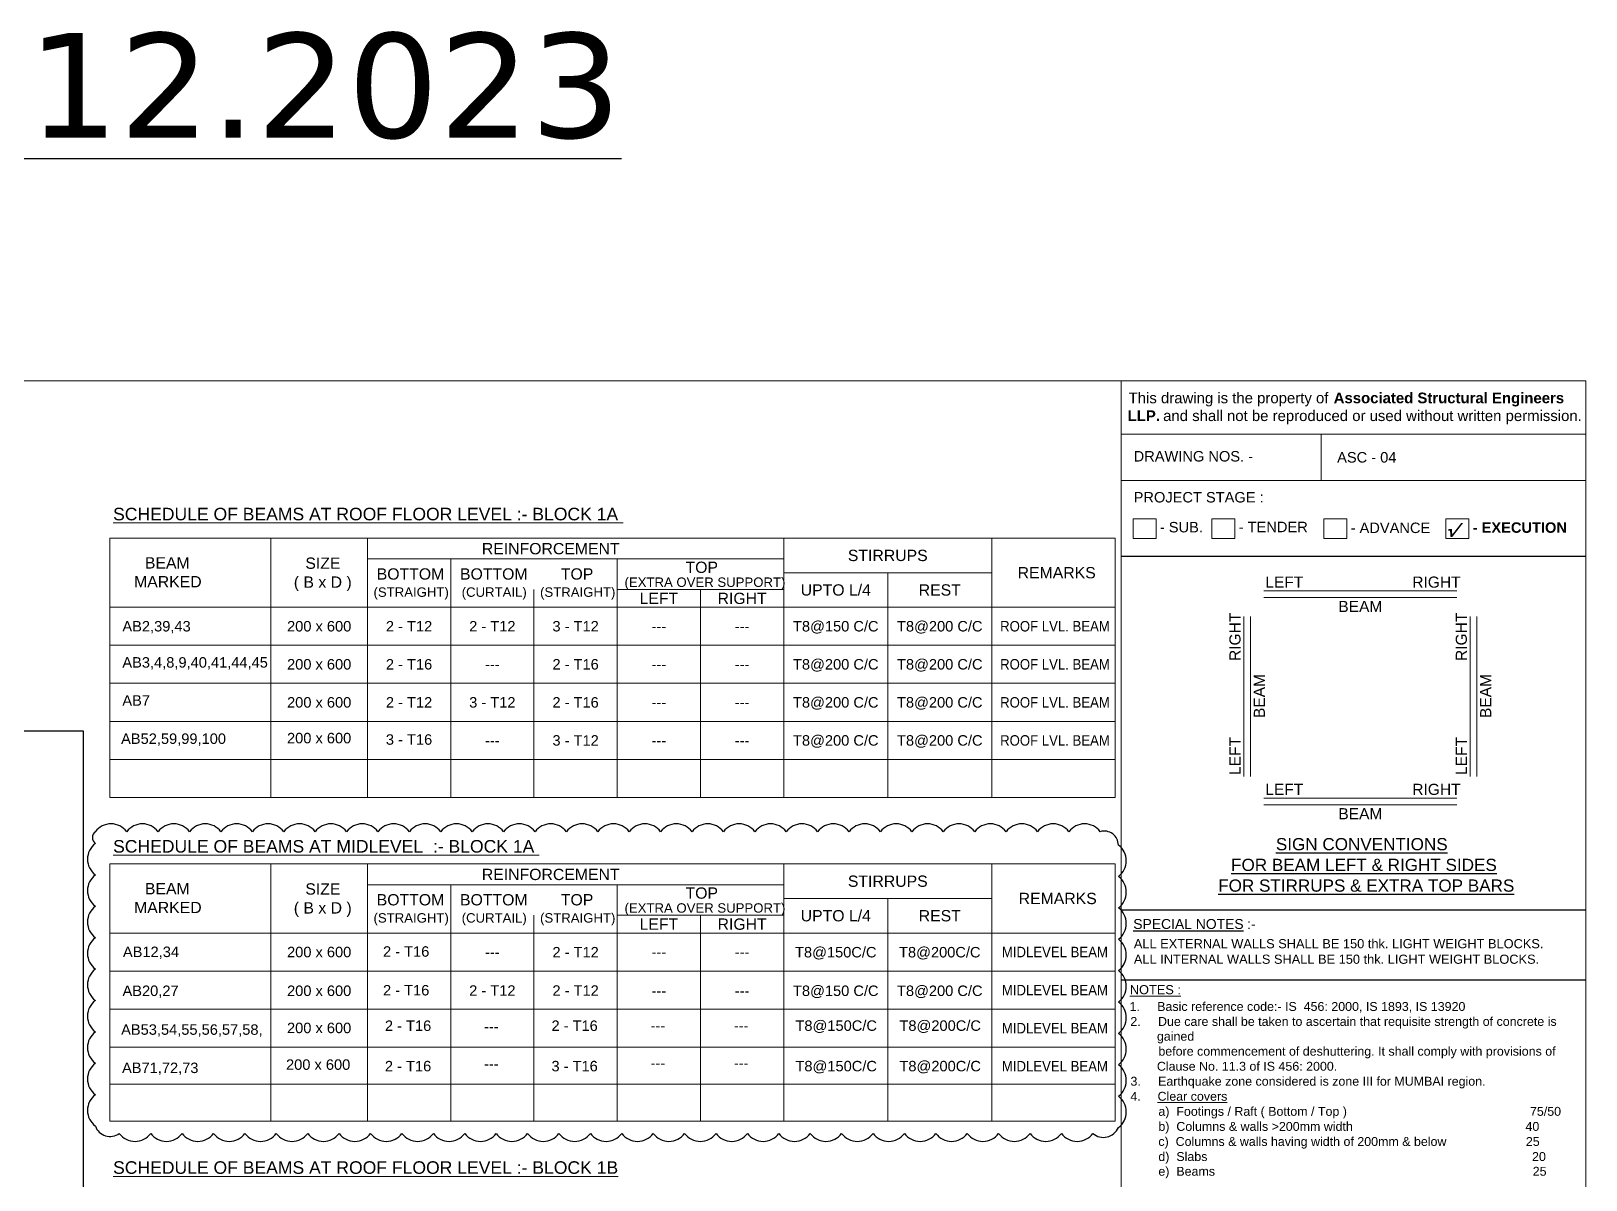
# Model space of a CAD drawing. Header units: metres. Extents: x 325532 to 399782, y -1599007 to -1538150.
# Drawn here: x 362652 to 399782, y -1565594 to -1538150 of the extents above; entities that cross this region are included whole.
import ezdxf
from ezdxf.enums import TextEntityAlignment as Align

# ---------------------------------------------------------------- set-up
doc = ezdxf.new("R2010")
doc.units = ezdxf.units.M
doc.header["$LTSCALE"] = 15
doc.header["$MEASUREMENT"] = 0
for name, color, linetype, lineweight in [('BEAM NO_ASC', 7, 'Continuous', 20), ('BEAM SECTION_ASC', 10, 'Continuous', 9), ('BEAM_ASC', 1, 'Continuous', 20), ('SCHEDULE LINE_ASC', 252, 'Continuous', 0), ('SCHEDULED BORDER_ASC', 4, 'Continuous', 18), ('TEXT HEADER_ASC', 7, 'Continuous', 25), ('TEXT NAMEPLATE_ASC', 7, 'Continuous', 20), ('TEXT SCHEDULE HEADER_ASC', 1, 'Continuous', 30), ('TEXT SCHEDULE_ASC', 7, 'Continuous', 5), ('VIEWPORT_ASC', 6, 'Continuous', 15)]:
    doc.layers.add(name, color=color, linetype=linetype, lineweight=lineweight)
doc.layers.add('BORDER_ASC', color=4, linetype='Continuous')
doc.styles.add('3 MM', font='verdana.ttf', dxfattribs={"height": 3})
doc.styles.add('BOLD ASC', font='swissb.ttf', dxfattribs={"height": 300})
doc.styles.add('MtXpl_Swis721_BT', font='swissb.ttf')
doc.styles.add('MtXpl_Symbol', font='')
doc.styles.add('STANDERD ASC', font='swiss.ttf', dxfattribs={"height": 250})
doc.styles.get('MtXpl_Symbol').set_extended_font_data('Symbol', bold=True)

msp = doc.modelspace()

# ---------------------------------------------------------------- linework, layer by layer
at = {"layer": 'BEAM SECTION_ASC', "color": 6, "lineweight": -3}
for centre, radius, start, end in [((364561, -1557556.5), 468.8, 36.8699, 143.1301), ((365311, -1557556.5), 468.8, 36.8699, 143.1301), ((366061, -1557556.5), 468.8, 36.8699, 143.1301), ((366811, -1557556.5), 468.8, 36.8699, 143.1301), ((367561, -1557556.5), 468.8, 36.8699, 143.1301), ((368311, -1557556.5), 468.8, 36.8699, 143.1301), ((369061, -1557556.5), 468.8, 36.8699, 143.1301), ((369811, -1557556.5), 468.8, 36.8699, 143.1301), ((370561, -1557556.5), 468.8, 36.8699, 143.1301), ((371311, -1557556.5), 468.8, 36.8699, 143.1301), ((372061, -1557556.5), 468.8, 36.8699, 143.1301), ((372811, -1557556.5), 468.8, 36.8699, 143.1301), ((373561, -1557556.5), 468.8, 36.8699, 143.1301), ((374311, -1557556.5), 468.8, 36.8699, 143.1301), ((375061, -1557556.5), 468.8, 36.8699, 143.1301), ((375811, -1557556.5), 468.8, 36.8699, 143.1301), ((376561, -1557556.5), 468.8, 36.8699, 143.1301), ((377311, -1557556.5), 468.8, 36.8699, 143.1301), ((378061, -1557556.5), 468.8, 36.8699, 143.1301), ((378811, -1557556.5), 468.8, 36.8699, 143.1301), ((379561, -1557556.5), 468.8, 36.8699, 143.1301), ((380311, -1557556.5), 468.8, 36.8699, 143.1301), ((381061, -1557556.5), 468.8, 36.8699, 143.1301), ((381811, -1557556.5), 468.8, 36.8699, 143.1301), ((382561, -1557556.5), 468.8, 36.8699, 143.1301), ((383311, -1557556.5), 468.8, 36.8699, 143.1301), ((384061, -1557556.5), 468.8, 36.8699, 143.1301), ((384811, -1557556.5), 468.8, 36.8699, 143.1301), ((385561, -1557556.5), 468.8, 36.8699, 143.1301), ((386311, -1557556.5), 468.8, 36.8699, 143.1301), ((387061, -1557556.5), 468.8, 36.8699, 143.1301), ((387811, -1557556.5), 468.8, 36.8699, 143.1301), ((364467.3, -1557932.5), 468.8, 126.8699, 233.1301), ((364291.8, -1557416.4), 176.3, 126.8699, 233.1301), ((388282.1, -1557596.4), 335.2, 0.40038, 106.66059), ((388336, -1557969), 468.8, 306.8699, 53.1301), ((364467.3, -1558682.5), 468.8, 126.8699, 233.1301), ((388336, -1558719), 468.8, 306.8699, 53.1301), ((364467.3, -1559432.5), 468.8, 126.8699, 233.1301), ((388336, -1559469), 468.8, 306.8699, 53.1301), ((364467.3, -1560182.5), 468.8, 126.8699, 233.1301), ((388336, -1560219), 468.8, 306.8699, 53.1301), ((364467.3, -1560932.5), 468.8, 126.8699, 233.1301), ((388336, -1560969), 468.8, 306.8699, 53.1301), ((364467.3, -1561682.5), 468.8, 126.8699, 233.1301), ((388336, -1561719), 468.8, 306.8699, 53.1301), ((364467.3, -1562432.5), 468.8, 126.8699, 233.1301), ((388336, -1562469), 468.8, 306.8699, 53.1301), ((364467.3, -1563182.5), 468.8, 126.8699, 233.1301), ((388336, -1563219), 468.8, 306.8699, 53.1301), ((364467.3, -1563932.5), 468.8, 126.8699, 233.1301), ((388336, -1563969), 468.8, 306.8699, 53.1301), ((364538.8, -1564181.7), 374.5, 199.62337, 305.88357), ((365133.4, -1564203.9), 468.8, 216.8699, 323.1301), ((365883.4, -1564203.9), 468.8, 216.8699, 323.1301), ((366633.4, -1564203.9), 468.8, 216.8699, 323.1301), ((367383.4, -1564203.9), 468.8, 216.8699, 323.1301), ((368133.4, -1564203.9), 468.8, 216.8699, 323.1301), ((368883.4, -1564203.9), 468.8, 216.8699, 323.1301), ((369633.4, -1564203.9), 468.8, 216.8699, 323.1301), ((370383.4, -1564203.9), 468.8, 216.8699, 323.1301), ((371133.4, -1564203.9), 468.8, 216.8699, 323.1301), ((371883.4, -1564203.9), 468.8, 216.8699, 323.1301), ((372633.4, -1564203.9), 468.8, 216.8699, 323.1301), ((373383.4, -1564203.9), 468.8, 216.8699, 323.1301), ((374133.4, -1564203.9), 468.8, 216.8699, 323.1301), ((374883.4, -1564203.9), 468.8, 216.8699, 323.1301), ((375633.4, -1564203.9), 468.8, 216.8699, 323.1301), ((376383.4, -1564203.9), 468.8, 216.8699, 323.1301), ((377133.4, -1564203.9), 468.8, 216.8699, 323.1301), ((377883.4, -1564203.9), 468.8, 216.8699, 323.1301), ((378633.4, -1564203.9), 468.8, 216.8699, 323.1301), ((379383.4, -1564203.9), 468.8, 216.8699, 323.1301), ((380133.4, -1564203.9), 468.8, 216.8699, 323.1301), ((380883.4, -1564203.9), 468.8, 216.8699, 323.1301), ((381633.4, -1564203.9), 468.8, 216.8699, 323.1301), ((382383.4, -1564203.9), 468.8, 216.8699, 323.1301), ((383133.4, -1564203.9), 468.8, 216.8699, 323.1301), ((383883.4, -1564203.9), 468.8, 216.8699, 323.1301), ((384633.4, -1564203.9), 468.8, 216.8699, 323.1301), ((385383.4, -1564203.9), 468.8, 216.8699, 323.1301), ((386133.4, -1564203.9), 468.8, 216.8699, 323.1301), ((386883.4, -1564203.9), 468.8, 216.8699, 323.1301), ((387633.4, -1564203.9), 468.8, 216.8699, 323.1301), ((388259.9, -1564186.2), 390.7, 229.91431, 336.17451)]:
    msp.add_arc(centre, radius, start, end, dxfattribs=at)
at = {"layer": 'BEAM_ASC'}
for p, q in [((396700.6, -1551525.3, -4298.2), (392091.8, -1551525.3, -4298.2)), ((396700.6, -1551684.6, -4298.2), (392091.8, -1551684.6, -4298.2)), ((391614, -1552132.9, -4298.2), (391614, -1555954.3, -4298.2)), ((391773.3, -1552132.9, -4298.2), (391773.3, -1555954.3, -4298.2)), ((397019.2, -1552132.9, -4298.2), (397019.2, -1555954.3, -4298.2)), ((397178.5, -1552132.9, -4298.2), (397178.5, -1555954.3, -4298.2)), ((396700.6, -1556476.3, -4298.2), (392091.8, -1556476.3, -4298.2)), ((396700.6, -1556635.6, -4298.2), (392091.8, -1556635.6, -4298.2))]:
    msp.add_line(p, q, dxfattribs=at)
at = {"layer": 'BORDER_ASC', "color": 251, "lineweight": 5}
for p, q in [((399782.3, -1547782), (388686.6, -1547782)), ((393459.3, -1548884.9), (393459.3, -1547782)), ((399782.3, -1548884.9), (388686.6, -1548884.9)), ((388968.8, -1549803), (389518.9, -1549803)), ((388968.8, -1550269.5), (388968.8, -1549803)), ((389518.9, -1549803), (389518.9, -1550269.5)), ((390852.2, -1549803), (391402.2, -1549803)), ((390852.2, -1550269.5), (390852.2, -1549803)), ((391402.2, -1549803), (391402.2, -1550269.5)), ((393525, -1549803), (394075, -1549803)), ((393525, -1550269.5), (393525, -1549803)), ((394075, -1549803), (394075, -1550269.5)), ((396440.3, -1549803), (396990.3, -1549803)), ((396440.3, -1550269.5), (396440.3, -1549803)), ((396990.3, -1549803), (396990.3, -1550269.5)), ((389518.9, -1550269.5), (388968.8, -1550269.5)), ((391402.2, -1550269.5), (390852.2, -1550269.5)), ((394075, -1550269.5), (393525, -1550269.5)), ((396990.3, -1550269.5), (396440.3, -1550269.5))]:
    msp.add_line(p, q, dxfattribs=at)
at = {"layer": 'BORDER_ASC', "color": 4, "lineweight": -3}
for p, q in [((388686.6, -1550693.7), (399782.3, -1550693.7)), ((388686.6, -1559145.1), (399782.3, -1559145.1)), ((388686.6, -1560813.5), (399782.3, -1560813.5))]:
    msp.add_line(p, q, dxfattribs=at)
at = {"layer": 'BORDER_ASC', "color": 8, "lineweight": -3}
for p, q in [((362058.5, -1554867, -4047.6), (363898.5, -1554867, -4047.6)), ((363898.5, -1554867, -4047.6), (363898.5, -1580267, -4047.6))]:
    msp.add_line(p, q, dxfattribs=at)
at = {"layer": 'SCHEDULE LINE_ASC'}
for p, q in [((368379.3, -1556458.4), (368379.3, -1550262.7)), ((370683.7, -1556458.4), (370683.7, -1550262.7)), ((380626.9, -1556458.4), (380626.9, -1550262.7)), ((385594.2, -1556458.4), (385594.2, -1550262.7)), ((370683.7, -1550759.9), (380626.9, -1550759.9)), ((372672.4, -1556458.4), (372672.4, -1550759.9)), ((376649.6, -1556458.4), (376649.6, -1550759.9)), ((380626.9, -1551087.8), (385594.2, -1551087.8)), ((383110.5, -1556458.4), (383110.5, -1551087.8)), ((374661, -1556458.4), (374661, -1551489)), ((376649.6, -1551489), (380626.9, -1551489)), ((376649.6, -1556458.4), (376649.6, -1551489)), ((378638.3, -1556458.4), (378638.3, -1551489)), ((364528.4, -1552822), (388544.6, -1552822)), ((364528.4, -1553731.1), (388544.6, -1553731.1)), ((364528.4, -1554640.2), (388544.6, -1554640.2)), ((364528.4, -1555549.3), (388544.6, -1555549.3)), ((368379.3, -1564190.2), (368379.3, -1558045.1)), ((370683.7, -1564190.2), (370683.7, -1558045.1)), ((380626.9, -1564190.2), (380626.9, -1558045.1)), ((385594.2, -1564190.2), (385594.2, -1558045.1)), ((370683.7, -1558542.3), (380626.9, -1558542.3)), ((372672.4, -1564190.2), (372672.4, -1558542.3)), ((376649.6, -1564190.2), (376649.6, -1558542.3)), ((380626.9, -1558870.2), (385594.2, -1558870.2)), ((383110.5, -1564190.2), (383110.5, -1558870.2)), ((374661, -1564190.2), (374661, -1559271.4)), ((376649.6, -1559271.4), (380626.9, -1559271.4)), ((376649.6, -1564190.2), (376649.6, -1559271.4)), ((378638.3, -1564190.2), (378638.3, -1559271.4)), ((364528.4, -1560604.4), (388544.6, -1560604.4)), ((364528.4, -1561513.5), (388544.6, -1561513.5)), ((364528.4, -1562422.5), (388544.6, -1562422.5)), ((364528.4, -1562422.5), (388544.6, -1562422.5)), ((364528.4, -1562422.5), (388544.6, -1562422.5)), ((364528.4, -1563306.4), (388544.6, -1563306.4))]:
    msp.add_line(p, q, dxfattribs=at)
at = {"layer": 'SCHEDULE LINE_ASC', "color": 6}
msp.add_line((364528.4, -1563306.4), (388544.6, -1563306.4), dxfattribs=at)
at = {"layer": 'SCHEDULED BORDER_ASC'}
for p, q in [((388544.6, -1550262.7), (364528.4, -1550262.7)), ((364528.4, -1550262.7), (364528.4, -1556458.4)), ((388544.6, -1556458.4), (388544.6, -1550262.7)), ((364528.4, -1551912.9), (388544.6, -1551912.9)), ((364528.4, -1556458.4), (388544.6, -1556458.4)), ((388544.6, -1558045.1), (364528.4, -1558045.1)), ((364528.4, -1558045.1), (364528.4, -1564190.2)), ((388544.6, -1564190.2), (388544.6, -1558045.1)), ((364528.4, -1559695.3), (388544.6, -1559695.3)), ((364528.4, -1564190.2), (388544.6, -1564190.2))]:
    msp.add_line(p, q, dxfattribs=at)
at = {"layer": 'VIEWPORT_ASC'}
for p, q in [((325532.3, -1546506.5), (399782.3, -1546506.5)), ((388686.6, -1546506.5), (399782.3, -1546506.5)), ((388686.6, -1599006.5), (388686.6, -1546506.5)), ((399782.3, -1546506.5), (399782.3, -1599006.5)), ((399782.3, -1546506.5), (399782.3, -1599006.5))]:
    msp.add_line(p, q, dxfattribs=at)

# ---------------------------------------------------------------- texts
at = {"color": 4, "style": '3 MM'}
msp.add_text('%%UDATE-15.12.2023', height=2500, dxfattribs=at).set_placement((346631.8, -1540695.2, 4047.6))
at = {"layer": 'BEAM NO_ASC', "style": 'STANDERD ASC'}
for s, rotation, p in [('LEFT', 0.00117, (392579.4, -1551525.3, -4298.2)), ('RIGHT', 0.00117, (396213.1, -1551525.3, -4298.2)), ('BEAM', 0.00117, (394396.2, -1552107.3, -4298.2)), ('RIGHT', 90.00117, (391614, -1552620.4, -4298.2)), ('RIGHT', 90.00117, (397019.2, -1552620.4, -4298.2)), ('BEAM', 90.00117, (392195.9, -1554034, -4298.2)), ('BEAM', 90.00117, (397601.2, -1554034, -4298.2)), ('LEFT', 90.00117, (391614, -1555466.8, -4298.2)), ('LEFT', 90.00117, (397019.2, -1555466.8, -4298.2)), ('LEFT', 0.00117, (392579.4, -1556476.3, -4298.2)), ('RIGHT', 0.00117, (396213.1, -1556476.3, -4298.2)), ('BEAM', 0.00117, (394396.2, -1557058.2, -4298.2))]:
    msp.add_text(s, height=265.48, rotation=rotation, dxfattribs=at).set_placement(p, align=Align.BOTTOM_CENTER)
at = {"layer": 'TEXT HEADER_ASC', "style": 'STANDERD ASC'}
for s, p in [('%%USIGN CONVENTIONS', (392378.4, -1557719.1, -4298.2)), ('%%UFOR BEAM LEFT & RIGHT SIDES', (391308.8, -1558213.7, -4298.2)), ('%%UFOR STIRRUPS & EXTRA TOP BARS', (391001.2, -1558708.4, -4298.2))]:
    msp.add_text(s, height=292.03, dxfattribs=at).set_placement(p)
at = {"layer": 'TEXT NAMEPLATE_ASC', "lineweight": -3}
for s, height, style, p in [('This drawing is the property of ', 255, 'STANDERD ASC', (388862.3, -1547040.8)), ('Associated Structural Engineers', 255, 'MtXpl_Swis721_BT', (393759.6, -1547040.8)), ('LLP.', 255, 'MtXpl_Swis721_BT', (388839.1, -1547465.8)), (' and shall not be reproduced or used without written permission.', 255, 'STANDERD ASC', (389587.6, -1547465.8)), ('%%USPECIAL NOTES', 237.509, 'STANDERD ASC', (388972.4, -1559599)), ('  :-', 237.51, 'STANDERD ASC', (391508.9, -1559599)), ('ALL EXTERNAL WALLS SHALL BE 150 thk. LIGHT WEIGHT BLOCKS.', 218.76, 'STANDERD ASC', (388986.9, -1560059.7)), ('ALL INTERNAL WALLS SHALL BE 150 thk. LIGHT WEIGHT BLOCKS.', 218.76, 'STANDERD ASC', (388986.9, -1560430.7))]:
    msp.add_text(s, height=height, dxfattribs=dict(at, style=style)).set_placement(p)
at = {"layer": 'TEXT NAMEPLATE_ASC', "style": 'STANDERD ASC'}
for s, p in [('DRAWING NOS. -', (388982, -1548432.1)), ('ASC - 04', (393841.4, -1548457.1)), ('PROJECT STAGE :', (388982, -1549411)), ('- SUB.', (389607.8, -1550125.4)), ('- TENDER', (391491.2, -1550120.5)), ('- ADVANCE', (394164, -1550141.5))]:
    msp.add_text(s, height=250, dxfattribs=at).set_placement(p)
at = {"layer": 'TEXT NAMEPLATE_ASC', "color": 1, "lineweight": -3, "style": 'MtXpl_Symbol', "oblique": 21, "width": 1.4}
msp.add_text('Ö', height=283.8, dxfattribs=at).set_placement((396432.8, -1550228))
at = {"layer": 'TEXT NAMEPLATE_ASC', "color": 1, "style": 'BOLD ASC'}
msp.add_text('- EXECUTION', height=250, dxfattribs=at).set_placement((397079.3, -1550135.3))
at = {"layer": 'TEXT NAMEPLATE_ASC', "linetype": 'Continuous', "style": 'STANDERD ASC'}
for s, height, p in [('%%UNOTES :', 218.75, (388890.2, -1561158.2)), ('1.     Basic reference code:- IS  456: 2000, IS 1893, IS 13920', 212.498, (388884.9, -1561557)), ('2.     Due care shall be taken to ascertain that requisite strength of concrete is', 212.498, (388903.7, -1561914.3)), ('gained', 212.5, (389537.9, -1562268.5)), ('        before commencement of deshuttering. It shall comply with provisions of', 212.498, (388912.8, -1562625.8)), ('Clause No. 11.3 of IS 456: 2000.', 212.498, (389536.7, -1562985.5)), ('3.     Earthquake zone considered is zone III for MUMBAI region.', 212.498, (388906, -1563342.8)), ('4.     ', 212.5, (388905.4, -1563702.5)), ('%%UClear covers', 212.498, (389553.2, -1563702.5)), ('        a)  Footings / Raft ( Bottom / Top )                                                     75/50', 212.4979, (388912.8, -1564062.1)), ('        b)  Columns & walls >200mm width                                                  40', 212.498, (388912.8, -1564422)), ('        c)  Columns & walls having width of 200mm & below                       25', 212.498, (388912.8, -1564782)), ('        d)  Slabs                                                                                              20', 212.4979, (388912.8, -1565141.6)), ('        e)  Beams                                                                                            25', 212.4979, (388912.8, -1565493.8))]:
    msp.add_text(s, height=height, dxfattribs=at).set_placement(p)
at = {"layer": 'TEXT SCHEDULE HEADER_ASC', "lineweight": 13, "style": 'STANDERD ASC'}
for s, p in [('%%USCHEDULE OF BEAMS AT ROOF FLOOR LEVEL :- BLOCK 1A ', (364609.6, -1549837.5)), ('%%USCHEDULE OF BEAMS AT MIDLEVEL  :- BLOCK 1A ', (364609.6, -1557774.5)), ('%%USCHEDULE OF BEAMS AT ROOF FLOOR LEVEL :- BLOCK 1B', (364609.6, -1565448.2))]:
    msp.add_text(s, height=300, dxfattribs=at).set_placement(p)
at = {"layer": 'TEXT SCHEDULE HEADER_ASC', "lineweight": -3, "style": 'STANDERD ASC'}
for p in [(373416.3, -1550648.8), (373416.3, -1558431.2)]:
    msp.add_text('REINFORCEMENT', height=270, dxfattribs=at).set_placement(p)
at = {"layer": 'TEXT SCHEDULE HEADER_ASC', "style": 'STANDERD ASC'}
for s, p in [('STIRRUPS', (383110.5, -1550675.3)), ('REMARKS', (387144.5, -1551087.8)), ('LEFT', (377643.9, -1551701.1)), ('RIGHT', (379632.6, -1551701.1)), ('UPTO L/4', (381868.7, -1551500.4)), ('REST', (384352.4, -1551500.4)), ('STIRRUPS', (383110.5, -1558457.6)), ('REMARKS', (387168.8, -1558870.2)), ('LEFT', (377643.9, -1559483.5)), ('RIGHT', (379632.6, -1559483.5)), ('UPTO L/4', (381868.7, -1559282.7)), ('REST', (384352.4, -1559282.7))]:
    msp.add_text(s, height=270, dxfattribs=at).set_placement(p, align=Align.MIDDLE_CENTER)
at = {"layer": 'TEXT SCHEDULE HEADER_ASC', "linetype": 'Continuous', "style": 'STANDERD ASC'}
for s, height, p in [('BEAM', 270, (365370, -1550988.5)), ('SIZE', 270, (369201.8, -1550995.5)), ('TOP', 270, (378280.6, -1551093.9)), ('MARKED', 270, (365111.3, -1551438.5)), ('( B x D )', 270, (368925.3, -1551447.7)), ('BOTTOM', 270, (370906, -1551253.7)), ('BOTTOM', 270, (372894.7, -1551253.7)), ('TOP', 270, (375303.1, -1551253.7)), ('(EXTRA OVER SUPPORT)', 224.991, (376823.8, -1551427.8)), ('(STRAIGHT)', 225, (370829.4, -1551664.5)), ('(CURTAIL)', 225, (372934.9, -1551664.5)), ('(STRAIGHT)', 225, (374806.7, -1551664.5)), ('BEAM', 270, (365370, -1558770.9)), ('SIZE', 270, (369201.8, -1558777.9)), ('TOP', 270, (378280.6, -1558876.3)), ('MARKED', 270, (365111.3, -1559220.9)), ('( B x D )', 270, (368925.3, -1559230.1)), ('BOTTOM', 270, (370906, -1559036.1)), ('BOTTOM', 270, (372894.7, -1559036.1)), ('TOP', 270, (375303.1, -1559036.1)), ('(EXTRA OVER SUPPORT)', 224.991, (376823.8, -1559210.2)), ('(STRAIGHT)', 225, (370829.4, -1559446.9)), ('(CURTAIL)', 225, (372934.9, -1559446.9)), ('(STRAIGHT)', 225, (374806.7, -1559446.9))]:
    msp.add_text(s, height=height, dxfattribs=at).set_placement(p)
at = {"layer": 'TEXT SCHEDULE_ASC', "style": 'STANDERD ASC'}
for s, p in [('AB2,39,43', (364832.5, -1552367.5)), ('AB3,4,8,9,40,41,44,45', (364831, -1553231)), ('AB7', (364831, -1554140.1)), ('AB52,59,99,100', (364801.1, -1555053.5)), ('AB12,34', (364844.9, -1560145.2)), ('AB20,27', (364835, -1561075.2)), ('AB53,54,55,56,57,58,', (364802, -1562002)), ('AB71,72,73', (364823.4, -1562916.3))]:
    msp.add_text(s, height=250, dxfattribs=at).set_placement(p, align=Align.MIDDLE_LEFT)
for s, p in [('200 x 600', (369531.5, -1552367.5)), ('2 - T12', (371678, -1552367.5)), ('2 - T12', (373666.7, -1552367.5)), ('3 - T12', (375655.3, -1552367.5)), ('---', (377643.9, -1552367.5)), ('---', (379632.6, -1552367.5)), ('T8@150 C/C', (381868.7, -1552367.5)), ('T8@200 C/C', (384352.4, -1552367.5)), ('200 x 600', (369531.5, -1553276.5)), ('2 - T16', (371678, -1553276.5)), ('2 - T16', (375655.3, -1553276.5)), ('T8@200 C/C', (381868.7, -1553276.5)), ('T8@200 C/C', (384352.4, -1553276.5)), ('---', (373666.7, -1553276.5)), ('---', (377643.9, -1553276.5)), ('---', (379632.6, -1553276.5)), ('200 x 600', (369531.5, -1554185.6)), ('2 - T12', (371678, -1554185.6)), ('3 - T12', (373666.7, -1554185.6)), ('2 - T16', (375655.3, -1554185.6)), ('---', (377643.9, -1554185.6)), ('---', (379632.6, -1554185.6)), ('T8@200 C/C', (381868.7, -1554185.6)), ('T8@200 C/C', (384352.4, -1554185.6)), ('200 x 600', (369530.4, -1555039.3)), ('3 - T16', (371678, -1555073.4)), ('3 - T12', (375655.3, -1555094.7)), ('T8@200 C/C', (381868.7, -1555094.7)), ('T8@200 C/C', (384352.4, -1555094.7)), ('---', (373666.7, -1555094.7)), ('---', (377643.9, -1555094.7)), ('---', (379632.6, -1555094.7)), ('200 x 600', (369531.5, -1560149.8)), ('2 - T16', (371609.3, -1560136.9)), ('---', (373666.7, -1560153.9)), ('2 - T12', (375655.3, -1560153.9)), ('---', (377643.9, -1560149.8)), ('---', (379632.6, -1560149.8)), ('T8@150C/C', (381868.7, -1560153.9)), ('T8@200C/C', (384352.4, -1560153.9)), ('200 x 600', (369531.5, -1561075.2)), ('2 - T16', (371609.3, -1561062.3)), ('2 - T12', (373666.7, -1561069.7)), ('2 - T12', (375655.3, -1561069.7)), ('T8@150 C/C', (381868.7, -1561075.2)), ('T8@200 C/C', (384352.4, -1561075.2)), ('---', (377643.9, -1561075.2)), ('---', (379632.6, -1561075.2)), ('200 x 600', (369530.4, -1561963)), ('2 - T16', (371654.6, -1561910.3)), ('---', (373643.2, -1561929.1)), ('2 - T16', (375631.9, -1561909.8)), ('---', (377620.5, -1561907.8)), ('---', (379609.1, -1561907.8)), ('T8@150C/C', (381878.6, -1561907.8)), ('T8@200C/C', (384362.2, -1561907.8)), ('200 x 600', (369507, -1562838.9)), ('2 - T16', (371654.6, -1562875)), ('3 - T16', (375631.9, -1562875)), ('---', (377620.5, -1562800.6)), ('---', (379609.1, -1562800.6)), ('T8@150C/C', (381878.6, -1562875)), ('T8@200C/C', (384362.2, -1562875)), ('---', (373643.2, -1562821.9))]:
    msp.add_text(s, height=250, dxfattribs=at).set_placement(p, align=Align.MIDDLE_CENTER)
at = {"layer": 'TEXT SCHEDULE_ASC', "lineweight": -3, "style": 'STANDERD ASC', "width": 0.9}
for s, p in [('ROOF LVL. BEAM', (385793.1, -1552492.2)), ('ROOF LVL. BEAM', (385793.1, -1553401.3)), ('ROOF LVL. BEAM', (385793.1, -1554310.4)), ('ROOF LVL. BEAM', (385793.1, -1555219.5)), ('MIDLEVEL BEAM', (385835.1, -1560274.8)), ('MIDLEVEL BEAM', (385835.1, -1561183.9)), ('MIDLEVEL BEAM', (385835.1, -1562093)), ('MIDLEVEL BEAM', (385835.1, -1563002.1))]:
    msp.add_text(s, height=250, dxfattribs=at).set_placement(p)

doc.saveas('drawing.dxf')
